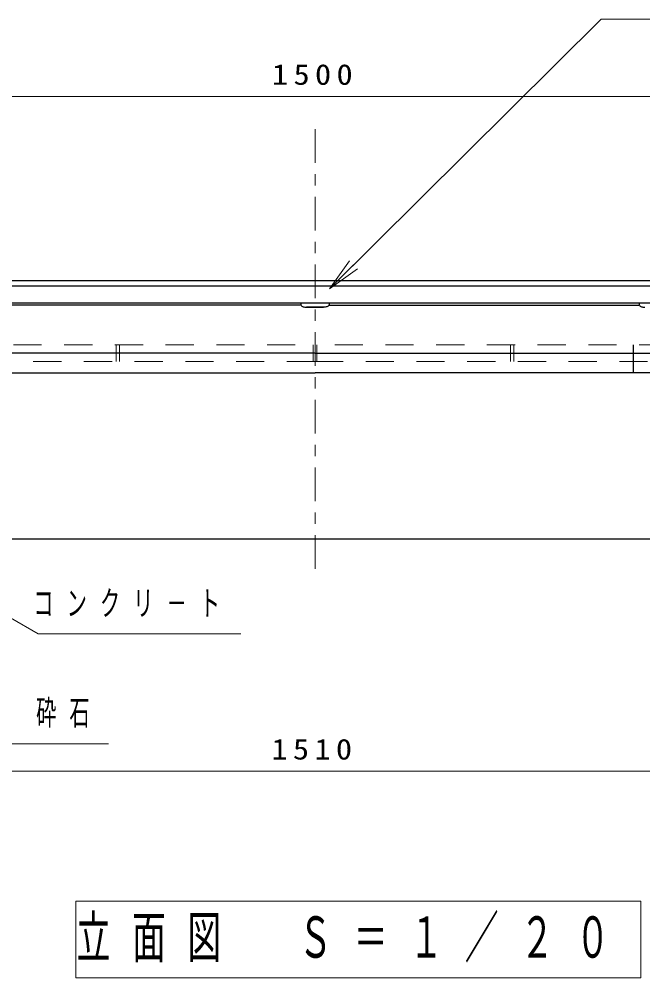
# Model space of a CAD drawing. Units: millimetres on the paper, scale 1:20. Extents: x -365 to 0, y -5 to 257.
# Drawn here: x -307.2 to -251.8, y 69.2 to 154.2 of the extents above; entities that cross this region are included whole.
import ezdxf

# ---------------------------------------------------------------- set-up
doc = ezdxf.new("R2010")
doc.units = ezdxf.units.MM
doc.linetypes.add('USER1', pattern=[4.5, 2.5, -2])
doc.linetypes.add('USER2', pattern=[6, 3, -1, 1, -1])
doc.layers.add('1_20', color=7, linetype='Continuous', lineweight=25)
doc.styles.add('ＭＳ ゴシック', font='')
doc.styles.get('ＭＳ ゴシック').set_extended_font_data('MS Gothic')

msp = doc.modelspace()

# ---------------------------------------------------------------- linework, layer by layer
at = {"layer": '1_20', "lineweight": 13}
for p, q in [((-321.407, 147.37), (-240.407, 147.37)), ((-279.62, 130.326), (-277.842, 132.794)), ((-279.62, 130.326), (-277.49, 132.439)), ((-277.138, 132.083), (-279.62, 130.326)), ((-240.157, 87.552), (-321.657, 87.552)), ((-302.133, 76.033), (-302.133, 69.227)), ((-251.993, 76.033), (-302.133, 76.033)), ((-251.993, 69.227), (-251.993, 76.033)), ((-302.133, 69.227), (-251.993, 69.227))]:
    msp.add_line(p, q, dxfattribs=at)
at = {"layer": '1_20', "linetype": 'USER2', "lineweight": 13}
msp.add_line((-280.907, 105.482), (-280.907, 145.465), dxfattribs=at)
at = {"layer": '1_20'}
for p, q in [((-318.157, 131.038), (-243.657, 131.038)), ((-318.157, 130.575), (-243.657, 130.575)), ((-318.157, 129.081), (-243.657, 129.081)), ((-282.142, 128.87), (-309.672, 128.87)), ((-282.157, 129.081), (-282.157, 128.93)), ((-281.657, 128.68), (-280.157, 128.68)), ((-280.157, 128.68), (-281.657, 128.68)), ((-279.672, 128.87), (-252.142, 128.87)), ((-279.657, 129.081), (-279.657, 128.93)), ((-252.157, 129.081), (-252.157, 128.93)), ((-280.907, 124.62), (-316.657, 124.62)), ((-280.907, 124.62), (-245.157, 124.62)), ((-314.907, 108.162), (-246.907, 108.162))]:
    msp.add_line(p, q, dxfattribs=at)
at = {"layer": '1_20', "color": 4, "linetype": 'USER1', "lineweight": 13}
for p, q in [((-316.657, 125.362), (-280.907, 125.362)), ((-298.557, 125.362), (-298.557, 123.862)), ((-298.257, 125.362), (-298.257, 123.862)), ((-281.057, 125.362), (-281.057, 123.862)), ((-245.157, 125.362), (-280.907, 125.362)), ((-280.757, 125.362), (-280.757, 123.862)), ((-263.557, 125.362), (-263.557, 123.862)), ((-263.257, 125.362), (-263.257, 123.862)), ((-280.907, 123.862), (-316.207, 123.862)), ((-280.907, 123.862), (-245.607, 123.862))]:
    msp.add_line(p, q, dxfattribs=at)
at = {"layer": '1_20', "color": 4}
for p, q in [((-252.682, 125.362), (-252.682, 122.862)), ((-316.657, 122.862), (-280.907, 122.862)), ((-245.157, 122.862), (-280.907, 122.862))]:
    msp.add_line(p, q, dxfattribs=at)
at = {"layer": '1_20', "lineweight": 13}
for points in [[(-279.62, 130.326), (-255.523, 154.22), (-222.024, 154.22)], [(-315.311, 105.41), (-305.48, 99.734), (-287.478, 99.734)], [(-316.822, 93.903), (-309.907, 89.979), (-299.232, 89.979)]]:
    msp.add_lwpolyline(points, dxfattribs=at)
at = {"layer": '1_20'}
for points in [[(-282.157, 128.93), (-282.151, 128.891), (-282.133, 128.853), (-282.103, 128.817), (-282.062, 128.784), (-282.011, 128.754), (-281.951, 128.728), (-281.884, 128.708), (-281.812, 128.693), (-281.735, 128.684), (-281.657, 128.68)], [(-282.157, 128.93), (-282.151, 128.891), (-282.133, 128.853), (-282.103, 128.817), (-282.062, 128.784), (-282.011, 128.754), (-281.951, 128.728), (-281.884, 128.708), (-281.812, 128.693), (-281.735, 128.684), (-281.657, 128.68)], [(-279.657, 128.93), (-279.663, 128.891), (-279.681, 128.853), (-279.712, 128.817), (-279.752, 128.784), (-279.803, 128.754), (-279.863, 128.728), (-279.93, 128.708), (-280.002, 128.693), (-280.079, 128.684), (-280.157, 128.68)], [(-279.657, 128.93), (-279.663, 128.891), (-279.681, 128.853), (-279.712, 128.817), (-279.752, 128.784), (-279.803, 128.754), (-279.863, 128.728), (-279.93, 128.708), (-280.002, 128.693), (-280.079, 128.684), (-280.157, 128.68)], [(-252.157, 128.93), (-252.151, 128.891), (-252.133, 128.853), (-252.103, 128.817), (-252.062, 128.784), (-252.011, 128.754), (-251.951, 128.728), (-251.884, 128.708), (-251.812, 128.693), (-251.735, 128.684), (-251.657, 128.68)]]:
    msp.add_lwpolyline(points, dxfattribs=at)

# ---------------------------------------------------------------- texts
at = {"layer": '1_20', "style": 'ＭＳ ゴシック'}
for s, insert, char_height, attachment_point in [('\\T1.33;\\W1.15;1500', (-280.907, 148.37), 1.833, 8), ('\\T1.64;\\W0.6;コンクリ－ト', (-305.895, 102.384), 2.199, 4), ('\\T1.64;\\W0.6;砕石', (-305.649, 92.629), 2.199, 4), ('\\T1.33;\\W1.15;1510', (-280.96, 88.552), 1.833, 8), ('\\T1.64;\\W0.6;立面図\u3000Ｓ＝１／２０', (-302.063, 72.63), 3.666, 4)]:
    msp.add_mtext(s, dxfattribs=dict(at, insert=insert, char_height=char_height, attachment_point=attachment_point))

doc.saveas('drawing.dxf')
